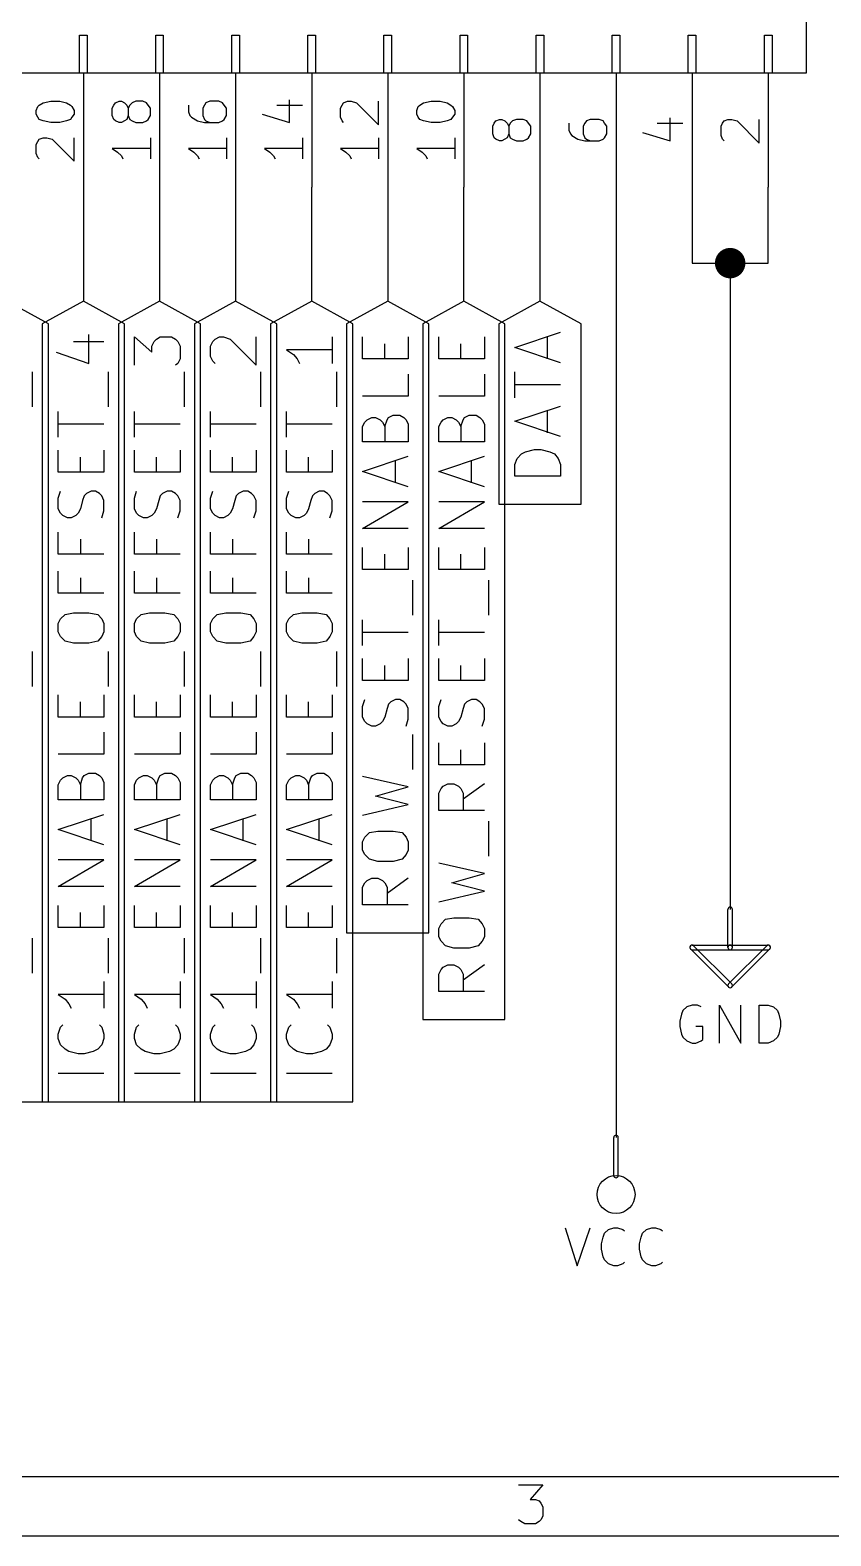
# Model space of a CAD drawing. Extents: x 10 to 287, y -200 to -10.
# Drawn here: x 118.9 to 145.6, y -200 to -149.7 of the extents above; entities that cross this region are included whole.
import ezdxf

# ---------------------------------------------------------------- set-up
doc = ezdxf.new("R2010")
doc.units = 0
doc.header["$MEASUREMENT"] = 0

msp = doc.modelspace()

# ---------------------------------------------------------------- linework, layer by layer
at = {"layer": 'Cyan 2'}
for p, q in [((140.614, -182.575), (140.564, -182.804)), ((140.665, -182.448), (140.614, -182.575)), ((140.792, -182.321), (140.665, -182.448)), ((140.97, -182.27), (140.792, -182.321)), ((141.148, -182.27), (140.97, -182.27)), ((141.275, -182.321), (141.148, -182.27)), ((141.884, -183.54), (141.884, -182.27)), ((141.884, -182.27), (142.596, -183.54)), ((142.596, -183.54), (142.596, -182.27)), ((143.205, -183.54), (143.205, -182.27)), ((143.205, -182.27), (143.51, -182.27)), ((143.51, -182.27), (143.688, -182.321)), ((143.688, -182.321), (143.815, -182.448)), ((143.815, -182.448), (143.866, -182.575)), ((143.866, -182.575), (143.916, -182.804)), ((140.564, -182.804), (140.564, -182.982)), ((140.564, -182.982), (140.614, -183.236)), ((141.326, -182.982), (141.097, -182.982)), ((141.326, -183.413), (141.326, -182.982)), ((143.916, -182.982), (143.866, -183.236)), ((143.916, -182.804), (143.916, -182.982)), ((140.614, -183.236), (140.665, -183.337)), ((140.665, -183.337), (140.792, -183.464)), ((140.792, -183.464), (140.97, -183.54)), ((140.97, -183.54), (141.097, -183.54)), ((141.097, -183.54), (141.275, -183.464)), ((141.275, -183.464), (141.326, -183.413)), ((143.51, -183.54), (143.205, -183.54)), ((143.688, -183.464), (143.51, -183.54)), ((143.815, -183.337), (143.688, -183.464)), ((143.866, -183.236), (143.815, -183.337)), ((136.728, -189.713), (137.135, -190.983)), ((137.135, -190.983), (137.566, -189.713)), ((137.947, -190.246), (137.998, -190.017)), ((137.998, -190.017), (138.049, -189.89)), ((138.049, -189.89), (138.176, -189.763)), ((138.176, -189.763), (138.354, -189.713)), ((138.354, -189.713), (138.481, -189.713)), ((138.481, -189.713), (138.659, -189.763)), ((138.659, -189.763), (138.709, -189.814)), ((139.217, -190.246), (139.268, -190.017)), ((139.268, -190.017), (139.319, -189.89)), ((139.319, -189.89), (139.446, -189.763)), ((139.446, -189.763), (139.624, -189.713)), ((139.624, -189.713), (139.751, -189.713)), ((139.751, -189.713), (139.929, -189.763)), ((139.929, -189.763), (139.979, -189.814)), ((137.947, -190.424), (137.947, -190.246)), ((137.998, -190.678), (137.947, -190.424)), ((139.217, -190.424), (139.217, -190.246)), ((139.268, -190.678), (139.217, -190.424)), ((138.049, -190.779), (137.998, -190.678)), ((138.176, -190.906), (138.049, -190.779)), ((138.354, -190.983), (138.176, -190.906)), ((138.481, -190.983), (138.354, -190.983)), ((138.659, -190.906), (138.481, -190.983)), ((138.709, -190.856), (138.659, -190.906)), ((139.319, -190.779), (139.268, -190.678)), ((139.446, -190.906), (139.319, -190.779)), ((139.624, -190.983), (139.446, -190.906)), ((139.751, -190.983), (139.624, -190.983)), ((139.929, -190.906), (139.751, -190.983)), ((139.979, -190.856), (139.929, -190.906))]:
    msp.add_line(p, q, dxfattribs=at)
at = {"layer": 'Green 2'}
for p, q in [((120.65, -154.94), (120.65, -158.75)), ((123.19, -154.94), (123.19, -158.75)), ((125.73, -154.94), (125.73, -158.75)), ((128.27, -158.75), (128.27, -154.94)), ((130.81, -154.94), (130.81, -158.75)), ((133.35, -158.75), (133.35, -154.94)), ((135.89, -154.94), (135.89, -158.75)), ((138.43, -154.94), (138.43, -186.69)), ((140.97, -154.94), (140.97, -157.48)), ((143.51, -157.48), (143.51, -154.94)), ((140.97, -157.48), (143.51, -157.48)), ((142.24, -157.48), (142.24, -179.07))]:
    msp.add_line(p, q, dxfattribs=at)
at = {"layer": 'Green 2', "const_width": 0.508}
msp.add_lwpolyline([(141.986, -157.48, 1), (142.494, -157.48, 1)], format="xyb", close=True, dxfattribs=at)
at = {"layer": 'Red 2'}
for p, q in [((144.78, -146.05), (144.78, -151.13)), ((120.523, -151.13), (120.523, -149.86)), ((120.523, -149.86), (120.777, -149.86)), ((120.777, -149.86), (120.777, -151.13)), ((123.063, -151.13), (123.063, -149.86)), ((123.063, -149.86), (123.317, -149.86)), ((123.317, -149.86), (123.317, -151.13)), ((125.603, -151.13), (125.603, -149.86)), ((125.603, -149.86), (125.857, -149.86)), ((125.857, -149.86), (125.857, -151.13)), ((128.143, -151.13), (128.143, -149.86)), ((128.143, -149.86), (128.397, -149.86)), ((128.397, -149.86), (128.397, -151.13)), ((130.683, -151.13), (130.683, -149.86)), ((130.683, -149.86), (130.937, -149.86)), ((130.937, -149.86), (130.937, -151.13)), ((133.223, -151.13), (133.223, -149.86)), ((133.223, -149.86), (133.477, -149.86)), ((133.477, -149.86), (133.477, -151.13)), ((135.763, -151.13), (135.763, -149.86)), ((135.763, -149.86), (136.017, -149.86)), ((136.017, -149.86), (136.017, -151.13)), ((138.303, -151.13), (138.303, -149.86)), ((138.303, -149.86), (138.557, -149.86)), ((138.557, -149.86), (138.557, -151.13)), ((140.843, -151.13), (140.843, -149.86)), ((140.843, -149.86), (141.097, -149.86)), ((141.097, -149.86), (141.097, -151.13)), ((143.383, -151.13), (143.383, -149.86)), ((143.383, -149.86), (143.637, -149.86)), ((143.637, -149.86), (143.637, -151.13)), ((144.78, -151.13), (101.6, -151.13)), ((120.777, -151.13), (120.523, -151.13)), ((120.65, -151.13), (120.65, -154.94)), ((123.317, -151.13), (123.063, -151.13)), ((123.19, -151.13), (123.19, -154.94)), ((125.857, -151.13), (125.603, -151.13)), ((125.73, -151.13), (125.73, -154.94)), ((128.397, -151.13), (128.143, -151.13)), ((128.27, -151.13), (128.27, -154.94)), ((130.937, -151.13), (130.683, -151.13)), ((130.81, -151.13), (130.81, -154.94)), ((133.477, -151.13), (133.223, -151.13)), ((133.35, -151.13), (133.35, -154.94)), ((136.017, -151.13), (135.763, -151.13)), ((135.89, -151.13), (135.89, -154.94)), ((138.557, -151.13), (138.303, -151.13)), ((138.43, -151.13), (138.43, -154.94)), ((141.097, -151.13), (140.843, -151.13)), ((140.97, -151.13), (140.97, -154.94)), ((143.637, -151.13), (143.383, -151.13)), ((143.51, -151.13), (143.51, -154.94)), ((119.075, -152.375), (119.126, -152.248)), ((119.075, -152.502), (119.075, -152.375)), ((119.126, -152.248), (119.177, -152.197)), ((119.177, -152.197), (119.304, -152.121)), ((119.304, -152.121), (119.558, -152.07)), ((119.558, -152.07), (119.863, -152.07)), ((119.863, -152.07), (120.091, -152.121)), ((120.091, -152.121), (120.218, -152.197)), ((120.218, -152.197), (120.269, -152.248)), ((120.269, -152.248), (120.345, -152.375)), ((120.345, -152.375), (120.345, -152.502)), ((121.615, -152.298), (121.666, -152.197)), ((121.615, -152.552), (121.615, -152.298)), ((121.666, -152.197), (121.717, -152.121)), ((121.717, -152.121), (121.844, -152.07)), ((121.844, -152.07), (121.92, -152.07)), ((121.92, -152.07), (122.022, -152.121)), ((122.022, -152.121), (122.098, -152.197)), ((122.098, -152.197), (122.149, -152.298)), ((122.199, -152.197), (122.149, -152.298)), ((122.149, -152.298), (122.149, -152.552)), ((122.276, -152.121), (122.199, -152.197)), ((122.403, -152.07), (122.276, -152.121)), ((122.631, -152.07), (122.403, -152.07)), ((122.758, -152.121), (122.631, -152.07)), ((122.809, -152.197), (122.758, -152.121)), ((122.885, -152.298), (122.809, -152.197)), ((122.885, -152.552), (122.885, -152.298)), ((124.155, -152.197), (124.155, -152.425)), ((124.689, -152.197), (124.638, -152.298)), ((124.638, -152.298), (124.638, -152.552)), ((124.739, -152.121), (124.689, -152.197)), ((124.866, -152.07), (124.739, -152.121)), ((125.171, -152.07), (124.866, -152.07)), ((125.298, -152.121), (125.171, -152.07)), ((125.349, -152.197), (125.298, -152.121)), ((125.425, -152.298), (125.349, -152.197)), ((125.425, -152.552), (125.425, -152.298)), ((127.102, -152.197), (127.965, -152.197)), ((127.533, -152.781), (127.533, -152.019)), ((129.235, -152.298), (129.286, -152.197)), ((129.235, -152.603), (129.235, -152.298)), ((129.286, -152.197), (129.337, -152.121)), ((129.337, -152.121), (129.464, -152.07)), ((129.464, -152.07), (129.591, -152.07)), ((129.591, -152.07), (129.769, -152.121)), ((129.769, -152.121), (130.505, -152.857)), ((130.505, -152.857), (130.505, -152.07)), ((131.775, -152.375), (131.826, -152.248)), ((131.775, -152.502), (131.775, -152.375)), ((131.826, -152.248), (131.877, -152.197)), ((131.877, -152.197), (132.004, -152.121)), ((132.004, -152.121), (132.258, -152.07)), ((132.258, -152.07), (132.563, -152.07)), ((132.563, -152.07), (132.791, -152.121)), ((132.791, -152.121), (132.918, -152.197)), ((132.918, -152.197), (132.969, -152.248)), ((132.969, -152.248), (133.045, -152.375)), ((133.045, -152.375), (133.045, -152.502)), ((119.126, -152.603), (119.075, -152.502)), ((119.177, -152.679), (119.126, -152.603)), ((119.304, -152.73), (119.177, -152.679)), ((119.558, -152.781), (119.304, -152.73)), ((119.863, -152.781), (119.558, -152.781)), ((120.091, -152.73), (119.863, -152.781)), ((120.218, -152.679), (120.091, -152.73)), ((120.269, -152.603), (120.218, -152.679)), ((120.345, -152.502), (120.269, -152.603)), ((121.666, -152.679), (121.615, -152.552)), ((121.717, -152.73), (121.666, -152.679)), ((121.844, -152.781), (121.717, -152.73)), ((121.92, -152.781), (121.844, -152.781)), ((122.022, -152.73), (121.92, -152.781)), ((122.098, -152.679), (122.022, -152.73)), ((122.149, -152.552), (122.098, -152.679)), ((122.149, -152.552), (122.199, -152.679)), ((122.199, -152.679), (122.276, -152.73)), ((122.276, -152.73), (122.403, -152.781)), ((122.403, -152.781), (122.631, -152.781)), ((122.631, -152.781), (122.758, -152.73)), ((122.758, -152.73), (122.809, -152.679)), ((122.809, -152.679), (122.885, -152.552)), ((124.155, -152.425), (124.206, -152.552)), ((124.206, -152.552), (124.257, -152.603)), ((124.257, -152.603), (124.46, -152.73)), ((124.46, -152.73), (124.689, -152.781)), ((124.638, -152.552), (124.689, -152.679)), ((124.689, -152.679), (124.739, -152.73)), ((124.689, -152.781), (125.171, -152.781)), ((124.739, -152.73), (124.866, -152.781)), ((125.171, -152.781), (125.298, -152.73)), ((125.298, -152.73), (125.349, -152.679)), ((125.349, -152.679), (125.425, -152.552)), ((126.619, -152.502), (127.533, -152.781)), ((129.286, -152.73), (129.235, -152.603)), ((129.337, -152.781), (129.286, -152.73)), ((131.826, -152.603), (131.775, -152.502)), ((131.877, -152.679), (131.826, -152.603)), ((132.004, -152.73), (131.877, -152.679)), ((132.258, -152.781), (132.004, -152.73)), ((132.563, -152.781), (132.258, -152.781)), ((132.791, -152.73), (132.563, -152.781)), ((132.918, -152.679), (132.791, -152.73)), ((132.969, -152.603), (132.918, -152.679)), ((133.045, -152.502), (132.969, -152.603)), ((134.315, -152.908), (134.366, -152.806)), ((134.315, -153.162), (134.315, -152.908)), ((134.366, -152.806), (134.417, -152.73)), ((134.417, -152.73), (134.544, -152.679)), ((134.544, -152.679), (134.62, -152.679)), ((134.62, -152.679), (134.722, -152.73)), ((134.722, -152.73), (134.798, -152.806)), ((134.798, -152.806), (134.849, -152.908)), ((134.899, -152.806), (134.849, -152.908)), ((134.849, -152.908), (134.849, -153.162)), ((134.976, -152.73), (134.899, -152.806)), ((135.103, -152.679), (134.976, -152.73)), ((135.331, -152.679), (135.103, -152.679)), ((135.458, -152.73), (135.331, -152.679)), ((135.509, -152.806), (135.458, -152.73)), ((135.585, -152.908), (135.509, -152.806)), ((135.585, -153.162), (135.585, -152.908)), ((136.855, -152.806), (136.855, -153.035)), ((137.389, -152.806), (137.338, -152.908)), ((137.338, -152.908), (137.338, -153.162)), ((137.439, -152.73), (137.389, -152.806)), ((137.566, -152.679), (137.439, -152.73)), ((137.871, -152.679), (137.566, -152.679)), ((137.998, -152.73), (137.871, -152.679)), ((138.049, -152.806), (137.998, -152.73)), ((138.125, -152.908), (138.049, -152.806)), ((138.125, -153.162), (138.125, -152.908)), ((139.802, -152.806), (140.665, -152.806)), ((140.233, -153.391), (140.233, -152.629)), ((141.935, -152.908), (141.986, -152.806)), ((141.935, -153.213), (141.935, -152.908)), ((141.986, -152.806), (142.037, -152.73)), ((142.037, -152.73), (142.164, -152.679)), ((142.164, -152.679), (142.291, -152.679)), ((142.291, -152.679), (142.469, -152.73)), ((142.469, -152.73), (143.205, -153.467)), ((143.205, -153.467), (143.205, -152.679)), ((119.075, -153.518), (119.126, -153.416)), ((119.126, -153.416), (119.177, -153.34)), ((119.177, -153.34), (119.304, -153.289)), ((119.304, -153.289), (119.431, -153.289)), ((119.431, -153.289), (119.609, -153.34)), ((119.609, -153.34), (120.345, -154.076)), ((120.345, -154.076), (120.345, -153.289)), ((122.885, -153.289), (122.885, -154)), ((125.425, -153.289), (125.425, -154)), ((127.965, -153.289), (127.965, -154)), ((130.505, -153.289), (130.505, -154)), ((133.045, -153.289), (133.045, -154)), ((134.366, -153.289), (134.315, -153.162)), ((134.417, -153.34), (134.366, -153.289)), ((134.544, -153.391), (134.417, -153.34)), ((134.62, -153.391), (134.544, -153.391)), ((134.722, -153.34), (134.62, -153.391)), ((134.798, -153.289), (134.722, -153.34)), ((134.849, -153.162), (134.798, -153.289)), ((134.849, -153.162), (134.899, -153.289)), ((134.899, -153.289), (134.976, -153.34)), ((134.976, -153.34), (135.103, -153.391)), ((135.103, -153.391), (135.331, -153.391)), ((135.331, -153.391), (135.458, -153.34)), ((135.458, -153.34), (135.509, -153.289)), ((135.509, -153.289), (135.585, -153.162)), ((136.855, -153.035), (136.906, -153.162)), ((136.906, -153.162), (136.957, -153.213)), ((136.957, -153.213), (137.16, -153.34)), ((137.16, -153.34), (137.389, -153.391)), ((137.338, -153.162), (137.389, -153.289)), ((137.389, -153.289), (137.439, -153.34)), ((137.389, -153.391), (137.871, -153.391)), ((137.439, -153.34), (137.566, -153.391)), ((137.871, -153.391), (137.998, -153.34)), ((137.998, -153.34), (138.049, -153.289)), ((138.049, -153.289), (138.125, -153.162)), ((139.319, -153.111), (140.233, -153.391)), ((141.986, -153.34), (141.935, -153.213)), ((142.037, -153.391), (141.986, -153.34)), ((119.075, -153.822), (119.075, -153.518)), ((119.126, -153.949), (119.075, -153.822)), ((122.885, -153.645), (121.615, -153.645)), ((121.615, -153.645), (121.793, -153.772)), ((121.793, -153.772), (121.92, -153.899)), ((121.92, -153.899), (121.971, -154)), ((125.425, -153.645), (124.155, -153.645)), ((124.155, -153.645), (124.333, -153.772)), ((124.333, -153.772), (124.46, -153.899)), ((124.46, -153.899), (124.511, -154)), ((127.965, -153.645), (126.695, -153.645)), ((126.695, -153.645), (126.873, -153.772)), ((126.873, -153.772), (127, -153.899)), ((127, -153.899), (127.051, -154)), ((130.505, -153.645), (129.235, -153.645)), ((129.235, -153.645), (129.413, -153.772)), ((129.413, -153.772), (129.54, -153.899)), ((129.54, -153.899), (129.591, -154)), ((133.045, -153.645), (131.775, -153.645)), ((131.775, -153.645), (131.953, -153.772)), ((131.953, -153.772), (132.08, -153.899)), ((132.08, -153.899), (132.131, -154)), ((119.177, -154), (119.126, -153.949)), ((119.482, -159.512), (118.11, -158.75)), ((120.65, -158.75), (119.278, -159.512)), ((122.022, -159.512), (120.65, -158.75)), ((123.19, -158.75), (121.818, -159.512)), ((124.562, -159.512), (123.19, -158.75)), ((125.73, -158.75), (124.358, -159.512)), ((127.102, -159.512), (125.73, -158.75)), ((128.27, -158.75), (126.898, -159.512)), ((129.642, -159.512), (128.27, -158.75)), ((130.81, -158.75), (129.438, -159.512)), ((132.182, -159.512), (130.81, -158.75)), ((133.35, -158.75), (131.978, -159.512)), ((134.722, -159.512), (133.35, -158.75)), ((135.89, -158.75), (134.518, -159.512)), ((137.262, -159.512), (135.89, -158.75)), ((119.278, -159.512), (119.278, -185.496)), ((119.482, -185.496), (119.482, -159.512)), ((120.828, -160.833), (120.828, -159.868)), ((121.818, -159.512), (121.818, -185.496)), ((122.022, -185.496), (122.022, -159.512)), ((122.352, -160.884), (122.352, -159.944)), ((122.352, -159.944), (122.936, -160.452)), ((123.088, -160.02), (123.215, -159.944)), ((123.215, -159.944), (123.596, -159.944)), ((123.596, -159.944), (123.723, -160.02)), ((124.358, -159.512), (124.358, -185.496)), ((124.562, -185.496), (124.562, -159.512)), ((125.044, -160.02), (125.197, -159.944)), ((125.197, -159.944), (125.324, -159.944)), ((125.324, -159.944), (125.552, -160.02)), ((126.416, -160.884), (126.416, -159.944)), ((126.898, -159.512), (126.898, -185.496)), ((127.102, -185.496), (127.102, -159.512)), ((128.956, -159.944), (128.956, -160.833)), ((129.438, -159.512), (129.438, -179.857)), ((129.642, -185.496), (129.642, -159.512)), ((129.972, -160.68), (129.972, -159.944)), ((131.496, -159.944), (131.496, -160.68)), ((131.978, -159.512), (131.978, -182.753)), ((132.182, -179.857), (132.182, -159.512)), ((132.512, -160.68), (132.512, -159.944)), ((134.036, -159.944), (134.036, -160.68)), ((134.518, -159.512), (134.518, -165.532)), ((134.722, -182.753), (134.722, -159.512)), ((135.052, -160.299), (136.576, -159.791)), ((136.144, -160.68), (136.144, -159.944)), ((137.262, -165.532), (137.262, -159.512)), ((119.736, -160.452), (120.828, -160.833)), ((120.32, -160.096), (121.336, -160.096)), ((122.936, -160.249), (123.012, -160.096)), ((122.936, -160.452), (122.936, -160.249)), ((123.012, -160.096), (123.088, -160.02)), ((123.723, -160.02), (123.8, -160.096)), ((123.8, -160.096), (123.876, -160.249)), ((123.876, -160.249), (123.876, -160.68)), ((124.892, -160.249), (124.968, -160.096)), ((124.892, -160.604), (124.892, -160.249)), ((124.968, -160.096), (125.044, -160.02)), ((125.552, -160.02), (126.416, -160.884)), ((128.956, -160.376), (127.432, -160.376)), ((127.432, -160.376), (127.66, -160.528)), ((130.708, -160.68), (130.708, -160.172)), ((133.248, -160.68), (133.248, -160.172)), ((136.576, -160.807), (135.052, -160.299)), ((123.8, -160.833), (123.723, -160.884)), ((123.876, -160.68), (123.8, -160.833)), ((124.968, -160.757), (124.892, -160.604)), ((125.044, -160.833), (124.968, -160.757)), ((127.66, -160.528), (127.787, -160.68)), ((127.787, -160.68), (127.864, -160.833)), ((131.496, -160.68), (129.972, -160.68)), ((134.036, -160.68), (132.512, -160.68)), ((118.948, -162.281), (118.948, -161.112)), ((121.488, -162.281), (121.488, -161.112)), ((124.028, -162.281), (124.028, -161.112)), ((126.568, -162.281), (126.568, -161.112)), ((129.108, -162.281), (129.108, -161.112)), ((131.496, -161.188), (131.496, -161.925)), ((134.036, -161.188), (134.036, -161.925)), ((135.052, -161.976), (135.052, -161.112)), ((131.496, -161.925), (129.972, -161.925)), ((134.036, -161.925), (132.512, -161.925)), ((136.576, -161.544), (135.052, -161.544)), ((119.812, -163.297), (119.812, -162.433)), ((122.352, -163.297), (122.352, -162.433)), ((124.892, -163.297), (124.892, -162.433)), ((127.432, -163.297), (127.432, -162.433)), ((135.052, -162.763), (136.576, -162.255)), ((136.144, -163.144), (136.144, -162.408)), ((121.336, -162.865), (119.812, -162.865)), ((123.876, -162.865), (122.352, -162.865)), ((126.416, -162.865), (124.892, -162.865)), ((128.956, -162.865), (127.432, -162.865)), ((129.972, -162.941), (130.048, -162.789)), ((129.972, -163.449), (129.972, -162.941)), ((130.048, -162.789), (130.124, -162.712)), ((130.124, -162.712), (130.277, -162.636)), ((130.277, -162.636), (130.404, -162.636)), ((130.404, -162.636), (130.556, -162.712)), ((130.556, -162.712), (130.632, -162.789)), ((130.632, -162.789), (130.708, -162.941)), ((130.708, -162.941), (130.785, -162.712)), ((130.708, -162.941), (130.708, -163.449)), ((130.785, -162.712), (130.835, -162.636)), ((130.835, -162.636), (130.988, -162.56)), ((130.988, -162.56), (131.216, -162.56)), ((131.216, -162.56), (131.343, -162.636)), ((131.343, -162.636), (131.42, -162.712)), ((131.42, -162.712), (131.496, -162.865)), ((131.496, -162.865), (131.496, -163.449)), ((132.512, -162.941), (132.588, -162.789)), ((132.512, -163.449), (132.512, -162.941)), ((132.588, -162.789), (132.664, -162.712)), ((132.664, -162.712), (132.817, -162.636)), ((132.817, -162.636), (132.944, -162.636)), ((132.944, -162.636), (133.096, -162.712)), ((133.096, -162.712), (133.172, -162.789)), ((133.172, -162.789), (133.248, -162.941)), ((133.248, -162.941), (133.325, -162.712)), ((133.248, -162.941), (133.248, -163.449)), ((133.325, -162.712), (133.375, -162.636)), ((133.375, -162.636), (133.528, -162.56)), ((133.528, -162.56), (133.756, -162.56)), ((133.756, -162.56), (133.883, -162.636)), ((133.883, -162.636), (133.96, -162.712)), ((133.96, -162.712), (134.036, -162.865)), ((134.036, -162.865), (134.036, -163.449)), ((136.576, -163.271), (135.052, -162.763)), ((131.496, -163.449), (129.972, -163.449)), ((134.036, -163.449), (132.512, -163.449)), ((119.812, -164.465), (119.812, -163.728)), ((120.548, -164.465), (120.548, -163.957)), ((121.336, -163.728), (121.336, -164.465)), ((122.352, -164.465), (122.352, -163.728)), ((123.088, -164.465), (123.088, -163.957)), ((123.876, -163.728), (123.876, -164.465)), ((124.892, -164.465), (124.892, -163.728)), ((125.628, -164.465), (125.628, -163.957)), ((126.416, -163.728), (126.416, -164.465)), ((127.432, -164.465), (127.432, -163.728)), ((128.168, -164.465), (128.168, -163.957)), ((128.956, -163.728), (128.956, -164.465)), ((129.972, -164.44), (131.496, -163.932)), ((132.512, -164.44), (134.036, -163.932)), ((135.128, -164.008), (135.28, -163.855)), ((135.28, -163.855), (135.407, -163.779)), ((135.407, -163.779), (135.712, -163.703)), ((135.712, -163.703), (135.915, -163.703)), ((135.915, -163.703), (136.22, -163.779)), ((136.22, -163.779), (136.373, -163.855)), ((136.373, -163.855), (136.5, -164.008)), ((121.336, -164.465), (119.812, -164.465)), ((123.876, -164.465), (122.352, -164.465)), ((126.416, -164.465), (124.892, -164.465)), ((128.956, -164.465), (127.432, -164.465)), ((131.496, -164.948), (129.972, -164.44)), ((131.064, -164.821), (131.064, -164.084)), ((134.036, -164.948), (132.512, -164.44)), ((133.604, -164.821), (133.604, -164.084)), ((135.052, -164.211), (135.128, -164.008)), ((135.052, -164.592), (135.052, -164.211)), ((136.5, -164.008), (136.576, -164.211)), ((136.576, -164.211), (136.576, -164.592)), ((136.576, -164.592), (135.052, -164.592)), ((119.812, -165.329), (119.888, -165.1)), ((119.812, -165.684), (119.812, -165.329)), ((120.625, -165.405), (120.548, -165.684)), ((120.675, -165.252), (120.625, -165.405)), ((120.752, -165.176), (120.675, -165.252)), ((120.904, -165.1), (120.752, -165.176)), ((121.056, -165.1), (120.904, -165.1)), ((121.183, -165.176), (121.056, -165.1)), ((121.26, -165.252), (121.183, -165.176)), ((121.336, -165.405), (121.26, -165.252)), ((121.336, -165.76), (121.336, -165.405)), ((122.352, -165.329), (122.428, -165.1)), ((122.352, -165.684), (122.352, -165.329)), ((123.165, -165.405), (123.088, -165.684)), ((123.215, -165.252), (123.165, -165.405)), ((123.292, -165.176), (123.215, -165.252)), ((123.444, -165.1), (123.292, -165.176)), ((123.596, -165.1), (123.444, -165.1)), ((123.723, -165.176), (123.596, -165.1)), ((123.8, -165.252), (123.723, -165.176)), ((123.876, -165.405), (123.8, -165.252)), ((123.876, -165.76), (123.876, -165.405)), ((124.892, -165.329), (124.968, -165.1)), ((124.892, -165.684), (124.892, -165.329)), ((125.705, -165.405), (125.628, -165.684)), ((125.755, -165.252), (125.705, -165.405)), ((125.832, -165.176), (125.755, -165.252)), ((125.984, -165.1), (125.832, -165.176)), ((126.136, -165.1), (125.984, -165.1)), ((126.263, -165.176), (126.136, -165.1)), ((126.34, -165.252), (126.263, -165.176)), ((126.416, -165.405), (126.34, -165.252)), ((126.416, -165.76), (126.416, -165.405)), ((127.432, -165.329), (127.508, -165.1)), ((127.432, -165.684), (127.432, -165.329)), ((128.245, -165.405), (128.168, -165.684)), ((128.295, -165.252), (128.245, -165.405)), ((128.372, -165.176), (128.295, -165.252)), ((128.524, -165.1), (128.372, -165.176)), ((128.676, -165.1), (128.524, -165.1)), ((128.803, -165.176), (128.676, -165.1)), ((128.88, -165.252), (128.803, -165.176)), ((128.956, -165.405), (128.88, -165.252)), ((128.956, -165.76), (128.956, -165.405)), ((129.972, -166.345), (131.496, -165.456)), ((131.496, -165.456), (129.972, -165.456)), ((132.512, -166.345), (134.036, -165.456)), ((134.036, -165.456), (132.512, -165.456)), ((119.888, -165.837), (119.812, -165.684)), ((119.964, -165.913), (119.888, -165.837)), ((120.117, -165.989), (119.964, -165.913)), ((120.244, -165.989), (120.117, -165.989)), ((120.396, -165.913), (120.244, -165.989)), ((120.472, -165.837), (120.396, -165.913)), ((120.548, -165.684), (120.472, -165.837)), ((121.26, -165.989), (121.336, -165.76)), ((122.428, -165.837), (122.352, -165.684)), ((122.504, -165.913), (122.428, -165.837)), ((122.657, -165.989), (122.504, -165.913)), ((122.784, -165.989), (122.657, -165.989)), ((122.936, -165.913), (122.784, -165.989)), ((123.012, -165.837), (122.936, -165.913)), ((123.088, -165.684), (123.012, -165.837)), ((123.8, -165.989), (123.876, -165.76)), ((124.968, -165.837), (124.892, -165.684)), ((125.044, -165.913), (124.968, -165.837)), ((125.197, -165.989), (125.044, -165.913)), ((125.324, -165.989), (125.197, -165.989)), ((125.476, -165.913), (125.324, -165.989)), ((125.552, -165.837), (125.476, -165.913)), ((125.628, -165.684), (125.552, -165.837)), ((126.34, -165.989), (126.416, -165.76)), ((127.508, -165.837), (127.432, -165.684)), ((127.584, -165.913), (127.508, -165.837)), ((127.737, -165.989), (127.584, -165.913)), ((127.864, -165.989), (127.737, -165.989)), ((128.016, -165.913), (127.864, -165.989)), ((128.092, -165.837), (128.016, -165.913)), ((128.168, -165.684), (128.092, -165.837)), ((128.88, -165.989), (128.956, -165.76)), ((134.518, -165.532), (135.89, -165.532)), ((135.89, -165.532), (137.262, -165.532)), ((119.812, -167.208), (119.812, -166.472)), ((122.352, -167.208), (122.352, -166.472)), ((124.892, -167.208), (124.892, -166.472)), ((127.432, -167.208), (127.432, -166.472)), ((131.496, -166.345), (129.972, -166.345)), ((134.036, -166.345), (132.512, -166.345)), ((120.548, -166.7), (120.548, -167.208)), ((123.088, -166.7), (123.088, -167.208)), ((125.628, -166.7), (125.628, -167.208)), ((128.168, -166.7), (128.168, -167.208)), ((129.972, -167.716), (129.972, -166.98)), ((131.496, -166.98), (131.496, -167.716)), ((132.512, -167.716), (132.512, -166.98)), ((134.036, -166.98), (134.036, -167.716)), ((121.336, -167.208), (119.812, -167.208)), ((123.876, -167.208), (122.352, -167.208)), ((126.416, -167.208), (124.892, -167.208)), ((128.956, -167.208), (127.432, -167.208)), ((130.708, -167.716), (130.708, -167.208)), ((133.248, -167.716), (133.248, -167.208)), ((119.812, -168.504), (119.812, -167.767)), ((120.548, -167.996), (120.548, -168.504)), ((122.352, -168.504), (122.352, -167.767)), ((123.088, -167.996), (123.088, -168.504)), ((124.892, -168.504), (124.892, -167.767)), ((125.628, -167.996), (125.628, -168.504)), ((127.432, -168.504), (127.432, -167.767)), ((128.168, -167.996), (128.168, -168.504)), ((131.496, -167.716), (129.972, -167.716)), ((134.036, -167.716), (132.512, -167.716)), ((121.336, -168.504), (119.812, -168.504)), ((123.876, -168.504), (122.352, -168.504)), ((126.416, -168.504), (124.892, -168.504)), ((128.956, -168.504), (127.432, -168.504)), ((131.648, -169.24), (131.648, -168.072)), ((134.188, -169.24), (134.188, -168.072)), ((119.812, -169.52), (119.888, -169.367)), ((119.812, -169.799), (119.812, -169.52)), ((119.888, -169.367), (120.04, -169.215)), ((120.04, -169.215), (120.32, -169.164)), ((120.32, -169.164), (120.828, -169.164)), ((120.828, -169.164), (121.133, -169.215)), ((121.133, -169.215), (121.26, -169.367)), ((121.26, -169.367), (121.336, -169.52)), ((121.336, -169.52), (121.336, -169.799)), ((122.352, -169.52), (122.428, -169.367)), ((122.352, -169.799), (122.352, -169.52)), ((122.428, -169.367), (122.58, -169.215)), ((122.58, -169.215), (122.86, -169.164)), ((122.86, -169.164), (123.368, -169.164)), ((123.368, -169.164), (123.673, -169.215)), ((123.673, -169.215), (123.8, -169.367)), ((123.8, -169.367), (123.876, -169.52)), ((123.876, -169.52), (123.876, -169.799)), ((124.892, -169.52), (124.968, -169.367)), ((124.892, -169.799), (124.892, -169.52)), ((124.968, -169.367), (125.12, -169.215)), ((125.12, -169.215), (125.4, -169.164)), ((125.4, -169.164), (125.908, -169.164)), ((125.908, -169.164), (126.213, -169.215)), ((126.213, -169.215), (126.34, -169.367)), ((126.34, -169.367), (126.416, -169.52)), ((126.416, -169.52), (126.416, -169.799)), ((127.432, -169.52), (127.508, -169.367)), ((127.432, -169.799), (127.432, -169.52)), ((127.508, -169.367), (127.66, -169.215)), ((127.66, -169.215), (127.94, -169.164)), ((127.94, -169.164), (128.448, -169.164)), ((128.448, -169.164), (128.753, -169.215)), ((128.753, -169.215), (128.88, -169.367)), ((128.88, -169.367), (128.956, -169.52)), ((128.956, -169.52), (128.956, -169.799)), ((129.972, -170.256), (129.972, -169.393)), ((132.512, -170.256), (132.512, -169.393)), ((119.888, -169.951), (119.812, -169.799)), ((120.04, -170.104), (119.888, -169.951)), ((121.26, -169.951), (121.133, -170.104)), ((121.336, -169.799), (121.26, -169.951)), ((122.428, -169.951), (122.352, -169.799)), ((122.58, -170.104), (122.428, -169.951)), ((123.8, -169.951), (123.673, -170.104)), ((123.876, -169.799), (123.8, -169.951)), ((124.968, -169.951), (124.892, -169.799)), ((125.12, -170.104), (124.968, -169.951)), ((126.34, -169.951), (126.213, -170.104)), ((126.416, -169.799), (126.34, -169.951)), ((127.508, -169.951), (127.432, -169.799)), ((127.66, -170.104), (127.508, -169.951)), ((128.88, -169.951), (128.753, -170.104)), ((128.956, -169.799), (128.88, -169.951)), ((131.496, -169.824), (129.972, -169.824)), ((134.036, -169.824), (132.512, -169.824)), ((118.948, -171.628), (118.948, -170.459)), ((120.32, -170.18), (120.04, -170.104)), ((120.828, -170.18), (120.32, -170.18)), ((121.133, -170.104), (120.828, -170.18)), ((121.488, -171.628), (121.488, -170.459)), ((122.86, -170.18), (122.58, -170.104)), ((123.368, -170.18), (122.86, -170.18)), ((123.673, -170.104), (123.368, -170.18)), ((124.028, -171.628), (124.028, -170.459)), ((125.4, -170.18), (125.12, -170.104)), ((125.908, -170.18), (125.4, -170.18)), ((126.213, -170.104), (125.908, -170.18)), ((126.568, -171.628), (126.568, -170.459)), ((127.94, -170.18), (127.66, -170.104)), ((128.448, -170.18), (127.94, -170.18)), ((128.753, -170.104), (128.448, -170.18)), ((129.108, -171.628), (129.108, -170.459)), ((129.972, -171.425), (129.972, -170.688)), ((130.708, -171.425), (130.708, -170.917)), ((131.496, -170.688), (131.496, -171.425)), ((132.512, -171.425), (132.512, -170.688)), ((133.248, -171.425), (133.248, -170.917)), ((134.036, -170.688), (134.036, -171.425)), ((131.496, -171.425), (129.972, -171.425)), ((134.036, -171.425), (132.512, -171.425)), ((119.812, -172.644), (119.812, -171.907)), ((121.336, -171.907), (121.336, -172.644)), ((122.352, -172.644), (122.352, -171.907)), ((123.876, -171.907), (123.876, -172.644)), ((124.892, -172.644), (124.892, -171.907)), ((126.416, -171.907), (126.416, -172.644)), ((127.432, -172.644), (127.432, -171.907)), ((128.956, -171.907), (128.956, -172.644)), ((120.548, -172.644), (120.548, -172.136)), ((123.088, -172.644), (123.088, -172.136)), ((125.628, -172.644), (125.628, -172.136)), ((128.168, -172.644), (128.168, -172.136)), ((129.972, -172.288), (130.048, -172.06)), ((129.972, -172.644), (129.972, -172.288)), ((130.785, -172.364), (130.708, -172.644)), ((130.835, -172.212), (130.785, -172.364)), ((130.912, -172.136), (130.835, -172.212)), ((131.064, -172.06), (130.912, -172.136)), ((131.216, -172.06), (131.064, -172.06)), ((131.343, -172.136), (131.216, -172.06)), ((131.42, -172.212), (131.343, -172.136)), ((131.496, -172.364), (131.42, -172.212)), ((131.496, -172.72), (131.496, -172.364)), ((132.512, -172.288), (132.588, -172.06)), ((132.512, -172.644), (132.512, -172.288)), ((133.325, -172.364), (133.248, -172.644)), ((133.375, -172.212), (133.325, -172.364)), ((133.452, -172.136), (133.375, -172.212)), ((133.604, -172.06), (133.452, -172.136)), ((133.756, -172.06), (133.604, -172.06)), ((133.883, -172.136), (133.756, -172.06)), ((133.96, -172.212), (133.883, -172.136)), ((134.036, -172.364), (133.96, -172.212)), ((134.036, -172.72), (134.036, -172.364)), ((121.336, -172.644), (119.812, -172.644)), ((123.876, -172.644), (122.352, -172.644)), ((126.416, -172.644), (124.892, -172.644)), ((128.956, -172.644), (127.432, -172.644)), ((130.048, -172.796), (129.972, -172.644)), ((130.124, -172.872), (130.048, -172.796)), ((130.277, -172.949), (130.124, -172.872)), ((130.404, -172.949), (130.277, -172.949)), ((130.556, -172.872), (130.404, -172.949)), ((130.632, -172.796), (130.556, -172.872)), ((130.708, -172.644), (130.632, -172.796)), ((131.42, -172.949), (131.496, -172.72)), ((132.588, -172.796), (132.512, -172.644)), ((132.664, -172.872), (132.588, -172.796)), ((132.817, -172.949), (132.664, -172.872)), ((132.944, -172.949), (132.817, -172.949)), ((133.096, -172.872), (132.944, -172.949)), ((133.172, -172.796), (133.096, -172.872)), ((133.248, -172.644), (133.172, -172.796)), ((133.96, -172.949), (134.036, -172.72)), ((121.336, -173.152), (121.336, -173.888)), ((123.876, -173.152), (123.876, -173.888)), ((126.416, -173.152), (126.416, -173.888)), ((128.956, -173.152), (128.956, -173.888)), ((131.648, -174.396), (131.648, -173.228)), ((132.512, -174.244), (132.512, -173.507)), ((134.036, -173.507), (134.036, -174.244)), ((121.336, -173.888), (119.812, -173.888)), ((123.876, -173.888), (122.352, -173.888)), ((126.416, -173.888), (124.892, -173.888)), ((128.956, -173.888), (127.432, -173.888)), ((133.248, -174.244), (133.248, -173.736)), ((120.675, -174.6), (120.828, -174.523)), ((120.828, -174.523), (121.056, -174.523)), ((121.056, -174.523), (121.183, -174.6)), ((123.215, -174.6), (123.368, -174.523)), ((123.368, -174.523), (123.596, -174.523)), ((123.596, -174.523), (123.723, -174.6)), ((125.755, -174.6), (125.908, -174.523)), ((125.908, -174.523), (126.136, -174.523)), ((126.136, -174.523), (126.263, -174.6)), ((128.295, -174.6), (128.448, -174.523)), ((128.448, -174.523), (128.676, -174.523)), ((128.676, -174.523), (128.803, -174.6)), ((134.036, -174.244), (132.512, -174.244)), ((119.812, -174.904), (119.888, -174.752)), ((119.812, -175.412), (119.812, -174.904)), ((119.888, -174.752), (119.964, -174.676)), ((119.964, -174.676), (120.117, -174.6)), ((120.117, -174.6), (120.244, -174.6)), ((120.244, -174.6), (120.396, -174.676)), ((120.396, -174.676), (120.472, -174.752)), ((120.472, -174.752), (120.548, -174.904)), ((120.548, -174.904), (120.625, -174.676)), ((120.548, -174.904), (120.548, -175.412)), ((120.625, -174.676), (120.675, -174.6)), ((121.183, -174.6), (121.26, -174.676)), ((121.26, -174.676), (121.336, -174.828)), ((121.336, -174.828), (121.336, -175.412)), ((122.352, -174.904), (122.428, -174.752)), ((122.352, -175.412), (122.352, -174.904)), ((122.428, -174.752), (122.504, -174.676)), ((122.504, -174.676), (122.657, -174.6)), ((122.657, -174.6), (122.784, -174.6)), ((122.784, -174.6), (122.936, -174.676)), ((122.936, -174.676), (123.012, -174.752)), ((123.012, -174.752), (123.088, -174.904)), ((123.088, -174.904), (123.165, -174.676)), ((123.088, -174.904), (123.088, -175.412)), ((123.165, -174.676), (123.215, -174.6)), ((123.723, -174.6), (123.8, -174.676)), ((123.8, -174.676), (123.876, -174.828)), ((123.876, -174.828), (123.876, -175.412)), ((124.892, -174.904), (124.968, -174.752)), ((124.892, -175.412), (124.892, -174.904)), ((124.968, -174.752), (125.044, -174.676)), ((125.044, -174.676), (125.197, -174.6)), ((125.197, -174.6), (125.324, -174.6)), ((125.324, -174.6), (125.476, -174.676)), ((125.476, -174.676), (125.552, -174.752)), ((125.552, -174.752), (125.628, -174.904)), ((125.628, -174.904), (125.705, -174.676)), ((125.628, -174.904), (125.628, -175.412)), ((125.705, -174.676), (125.755, -174.6)), ((126.263, -174.6), (126.34, -174.676)), ((126.34, -174.676), (126.416, -174.828)), ((126.416, -174.828), (126.416, -175.412)), ((127.432, -174.904), (127.508, -174.752)), ((127.432, -175.412), (127.432, -174.904)), ((127.508, -174.752), (127.584, -174.676)), ((127.584, -174.676), (127.737, -174.6)), ((127.737, -174.6), (127.864, -174.6)), ((127.864, -174.6), (128.016, -174.676)), ((128.016, -174.676), (128.092, -174.752)), ((128.092, -174.752), (128.168, -174.904)), ((128.168, -174.904), (128.245, -174.676)), ((128.168, -174.904), (128.168, -175.412)), ((128.245, -174.676), (128.295, -174.6)), ((128.803, -174.6), (128.88, -174.676)), ((128.88, -174.676), (128.956, -174.828)), ((128.956, -174.828), (128.956, -175.412)), ((131.496, -174.981), (129.972, -174.625)), ((130.404, -175.285), (131.496, -174.981)), ((132.512, -175.184), (132.588, -175.031)), ((132.588, -175.031), (132.664, -174.955)), ((132.664, -174.955), (132.817, -174.879)), ((132.817, -174.879), (133.02, -174.879)), ((133.02, -174.879), (133.172, -174.955)), ((133.172, -174.955), (133.248, -175.031)), ((133.248, -175.031), (133.325, -175.184)), ((134.036, -174.879), (133.325, -175.387)), ((121.336, -175.412), (119.812, -175.412)), ((123.876, -175.412), (122.352, -175.412)), ((126.416, -175.412), (124.892, -175.412)), ((128.956, -175.412), (127.432, -175.412)), ((131.496, -175.565), (130.404, -175.285)), ((132.512, -175.768), (132.512, -175.184)), ((133.325, -175.184), (133.325, -175.768)), ((119.812, -176.403), (121.336, -175.895)), ((120.904, -176.784), (120.904, -176.047)), ((122.352, -176.403), (123.876, -175.895)), ((123.444, -176.784), (123.444, -176.047)), ((124.892, -176.403), (126.416, -175.895)), ((125.984, -176.784), (125.984, -176.047)), ((127.432, -176.403), (128.956, -175.895)), ((128.524, -176.784), (128.524, -176.047)), ((129.972, -175.92), (131.496, -175.565)), ((134.036, -175.768), (132.512, -175.768)), ((121.336, -176.911), (119.812, -176.403)), ((123.876, -176.911), (122.352, -176.403)), ((126.416, -176.911), (124.892, -176.403)), ((128.956, -176.911), (127.432, -176.403)), ((130.048, -176.657), (130.2, -176.505)), ((130.2, -176.505), (130.48, -176.454)), ((130.48, -176.454), (130.988, -176.454)), ((130.988, -176.454), (131.293, -176.505)), ((131.293, -176.505), (131.42, -176.657)), ((134.188, -177.292), (134.188, -176.124)), ((129.972, -176.809), (130.048, -176.657)), ((129.972, -177.089), (129.972, -176.809)), ((131.42, -176.657), (131.496, -176.809)), ((131.496, -176.809), (131.496, -177.089)), ((119.812, -178.308), (121.336, -177.419)), ((121.336, -177.419), (119.812, -177.419)), ((122.352, -178.308), (123.876, -177.419)), ((123.876, -177.419), (122.352, -177.419)), ((124.892, -178.308), (126.416, -177.419)), ((126.416, -177.419), (124.892, -177.419)), ((127.432, -178.308), (128.956, -177.419)), ((128.956, -177.419), (127.432, -177.419)), ((130.048, -177.241), (129.972, -177.089)), ((130.2, -177.394), (130.048, -177.241)), ((130.48, -177.47), (130.2, -177.394)), ((130.988, -177.47), (130.48, -177.47)), ((131.293, -177.394), (130.988, -177.47)), ((131.42, -177.241), (131.293, -177.394)), ((131.496, -177.089), (131.42, -177.241)), ((134.036, -177.876), (132.512, -177.521)), ((130.124, -178.105), (130.277, -178.029)), ((130.277, -178.029), (130.48, -178.029)), ((130.48, -178.029), (130.632, -178.105)), ((131.496, -178.029), (130.785, -178.537)), ((132.944, -178.181), (134.036, -177.876)), ((121.336, -178.308), (119.812, -178.308)), ((123.876, -178.308), (122.352, -178.308)), ((126.416, -178.308), (124.892, -178.308)), ((128.956, -178.308), (127.432, -178.308)), ((129.972, -178.333), (130.048, -178.181)), ((129.972, -178.918), (129.972, -178.333)), ((130.048, -178.181), (130.124, -178.105)), ((130.632, -178.105), (130.708, -178.181)), ((130.708, -178.181), (130.785, -178.333)), ((130.785, -178.333), (130.785, -178.918)), ((132.512, -178.816), (134.036, -178.46)), ((134.036, -178.46), (132.944, -178.181)), ((119.812, -179.68), (119.812, -178.943)), ((121.336, -178.943), (121.336, -179.68)), ((122.352, -179.68), (122.352, -178.943)), ((123.876, -178.943), (123.876, -179.68)), ((124.892, -179.68), (124.892, -178.943)), ((126.416, -178.943), (126.416, -179.68)), ((127.432, -179.68), (127.432, -178.943)), ((128.956, -178.943), (128.956, -179.68)), ((131.496, -178.918), (129.972, -178.918)), ((142.164, -180.34), (142.164, -179.07)), ((142.316, -180.34), (142.316, -179.07)), ((120.548, -179.68), (120.548, -179.172)), ((123.088, -179.68), (123.088, -179.172)), ((125.628, -179.68), (125.628, -179.172)), ((128.168, -179.68), (128.168, -179.172)), ((132.512, -179.705), (132.588, -179.553)), ((132.588, -179.553), (132.74, -179.4)), ((132.74, -179.4), (133.02, -179.349)), ((133.02, -179.349), (133.528, -179.349)), ((133.528, -179.349), (133.833, -179.4)), ((133.833, -179.4), (133.96, -179.553)), ((133.96, -179.553), (134.036, -179.705)), ((118.948, -181.204), (118.948, -180.035)), ((121.336, -179.68), (119.812, -179.68)), ((121.488, -181.204), (121.488, -180.035)), ((123.876, -179.68), (122.352, -179.68)), ((124.028, -181.204), (124.028, -180.035)), ((126.416, -179.68), (124.892, -179.68)), ((126.568, -181.204), (126.568, -180.035)), ((128.956, -179.68), (127.432, -179.68)), ((129.108, -181.204), (129.108, -180.035)), ((129.438, -179.857), (130.81, -179.857)), ((130.81, -179.857), (132.182, -179.857)), ((132.512, -179.984), (132.512, -179.705)), ((132.588, -180.137), (132.512, -179.984)), ((134.036, -179.984), (133.96, -180.137)), ((134.036, -179.705), (134.036, -179.984)), ((132.74, -180.289), (132.588, -180.137)), ((133.02, -180.365), (132.74, -180.289)), ((133.528, -180.365), (133.02, -180.365)), ((133.833, -180.289), (133.528, -180.365)), ((133.96, -180.137), (133.833, -180.289)), ((142.189, -181.661), (140.919, -180.391)), ((140.97, -180.264), (142.24, -180.264)), ((140.97, -180.416), (142.24, -180.416)), ((142.291, -181.559), (141.021, -180.289)), ((143.459, -180.289), (142.189, -181.559)), ((142.24, -180.264), (143.51, -180.264)), ((142.24, -180.416), (143.51, -180.416)), ((143.561, -180.391), (142.291, -181.661)), ((132.512, -181.229), (132.588, -181.077)), ((132.588, -181.077), (132.664, -181)), ((132.664, -181), (132.817, -180.924)), ((132.817, -180.924), (133.02, -180.924)), ((133.02, -180.924), (133.172, -181)), ((133.172, -181), (133.248, -181.077)), ((133.248, -181.077), (133.325, -181.229)), ((134.036, -180.924), (133.325, -181.432)), ((121.336, -181.483), (121.336, -182.372)), ((123.876, -181.483), (123.876, -182.372)), ((126.416, -181.483), (126.416, -182.372)), ((128.956, -181.483), (128.956, -182.372)), ((132.512, -181.813), (132.512, -181.229)), ((133.325, -181.229), (133.325, -181.813)), ((121.336, -181.915), (119.812, -181.915)), ((119.812, -181.915), (120.04, -182.067)), ((120.04, -182.067), (120.167, -182.22)), ((123.876, -181.915), (122.352, -181.915)), ((122.352, -181.915), (122.58, -182.067)), ((122.58, -182.067), (122.707, -182.22)), ((126.416, -181.915), (124.892, -181.915)), ((124.892, -181.915), (125.12, -182.067)), ((125.12, -182.067), (125.247, -182.22)), ((128.956, -181.915), (127.432, -181.915)), ((127.432, -181.915), (127.66, -182.067)), ((127.66, -182.067), (127.787, -182.22)), ((134.036, -181.813), (132.512, -181.813)), ((120.167, -182.22), (120.244, -182.372)), ((122.707, -182.22), (122.784, -182.372)), ((125.247, -182.22), (125.324, -182.372)), ((127.787, -182.22), (127.864, -182.372)), ((119.812, -183.236), (119.888, -183.007)), ((119.888, -183.007), (119.964, -182.931)), ((121.183, -182.931), (121.26, -183.007)), ((121.26, -183.007), (121.336, -183.236)), ((122.352, -183.236), (122.428, -183.007)), ((122.428, -183.007), (122.504, -182.931)), ((123.723, -182.931), (123.8, -183.007)), ((123.8, -183.007), (123.876, -183.236)), ((124.892, -183.236), (124.968, -183.007)), ((124.968, -183.007), (125.044, -182.931)), ((126.263, -182.931), (126.34, -183.007)), ((126.34, -183.007), (126.416, -183.236)), ((127.432, -183.236), (127.508, -183.007)), ((127.508, -183.007), (127.584, -182.931)), ((128.803, -182.931), (128.88, -183.007)), ((128.88, -183.007), (128.956, -183.236)), ((131.978, -182.753), (133.35, -182.753)), ((133.35, -182.753), (134.722, -182.753)), ((119.812, -183.388), (119.812, -183.236)), ((119.888, -183.591), (119.812, -183.388)), ((120.04, -183.744), (119.888, -183.591)), ((121.26, -183.591), (121.133, -183.744)), ((121.336, -183.388), (121.26, -183.591)), ((121.336, -183.236), (121.336, -183.388)), ((122.352, -183.388), (122.352, -183.236)), ((122.428, -183.591), (122.352, -183.388)), ((122.58, -183.744), (122.428, -183.591)), ((123.8, -183.591), (123.673, -183.744)), ((123.876, -183.388), (123.8, -183.591)), ((123.876, -183.236), (123.876, -183.388)), ((124.892, -183.388), (124.892, -183.236)), ((124.968, -183.591), (124.892, -183.388)), ((125.12, -183.744), (124.968, -183.591)), ((126.34, -183.591), (126.213, -183.744)), ((126.416, -183.388), (126.34, -183.591)), ((126.416, -183.236), (126.416, -183.388)), ((127.432, -183.388), (127.432, -183.236)), ((127.508, -183.591), (127.432, -183.388)), ((127.66, -183.744), (127.508, -183.591)), ((128.88, -183.591), (128.753, -183.744)), ((128.956, -183.388), (128.88, -183.591)), ((128.956, -183.236), (128.956, -183.388)), ((120.167, -183.82), (120.04, -183.744)), ((120.472, -183.896), (120.167, -183.82)), ((120.675, -183.896), (120.472, -183.896)), ((120.98, -183.82), (120.675, -183.896)), ((121.133, -183.744), (120.98, -183.82)), ((122.707, -183.82), (122.58, -183.744)), ((123.012, -183.896), (122.707, -183.82)), ((123.215, -183.896), (123.012, -183.896)), ((123.52, -183.82), (123.215, -183.896)), ((123.673, -183.744), (123.52, -183.82)), ((125.247, -183.82), (125.12, -183.744)), ((125.552, -183.896), (125.247, -183.82)), ((125.755, -183.896), (125.552, -183.896)), ((126.06, -183.82), (125.755, -183.896)), ((126.213, -183.744), (126.06, -183.82)), ((127.787, -183.82), (127.66, -183.744)), ((128.092, -183.896), (127.787, -183.82)), ((128.295, -183.896), (128.092, -183.896)), ((128.6, -183.82), (128.295, -183.896)), ((128.753, -183.744), (128.6, -183.82)), ((121.336, -184.556), (119.812, -184.556)), ((123.876, -184.556), (122.352, -184.556)), ((126.416, -184.556), (124.892, -184.556)), ((128.956, -184.556), (127.432, -184.556)), ((118.11, -185.496), (119.482, -185.496)), ((119.278, -185.496), (120.65, -185.496)), ((120.65, -185.496), (122.022, -185.496)), ((121.818, -185.496), (123.19, -185.496)), ((123.19, -185.496), (124.562, -185.496)), ((124.358, -185.496), (125.73, -185.496)), ((125.73, -185.496), (127.102, -185.496)), ((126.898, -185.496), (128.27, -185.496)), ((128.27, -185.496), (129.642, -185.496)), ((138.354, -187.96), (138.354, -186.69)), ((138.506, -187.96), (138.506, -186.69)), ((11.9888, -198.018), (285.013, -198.018)), ((135.179, -198.298), (135.992, -198.298)), ((135.992, -198.298), (135.56, -198.78)), ((135.56, -198.78), (135.738, -198.78)), ((135.738, -198.78), (135.865, -198.831)), ((135.865, -198.831), (135.915, -198.907)), ((135.915, -198.907), (135.992, -199.034)), ((135.992, -199.034), (135.992, -199.339)), ((135.255, -199.517), (135.179, -199.466)), ((135.382, -199.593), (135.255, -199.517)), ((135.738, -199.593), (135.382, -199.593)), ((135.865, -199.517), (135.738, -199.593)), ((135.915, -199.466), (135.865, -199.517)), ((135.992, -199.339), (135.915, -199.466)), ((10.0076, -200), (286.995, -200))]:
    msp.add_line(p, q, dxfattribs=at)
msp.add_circle((138.43, -188.595), 0.635, dxfattribs=at)
for centre, start, end in [((142.24, -179.07), 360, 540), ((140.97, -180.34), 405, 585), ((140.97, -180.34), 90, 270), ((142.24, -180.34), 90, 270), ((142.24, -180.34), 180, 360), ((142.24, -180.34), 270, 450), ((143.51, -180.34), 315, 495), ((143.51, -180.34), 270, 450), ((142.24, -181.61), 495, 675), ((142.24, -181.61), 225, 405), ((138.43, -186.69), 360, 540), ((138.43, -187.96), 180, 360)]:
    msp.add_arc(centre, 0.0762, start, end, dxfattribs=at)

doc.saveas('drawing.dxf')
